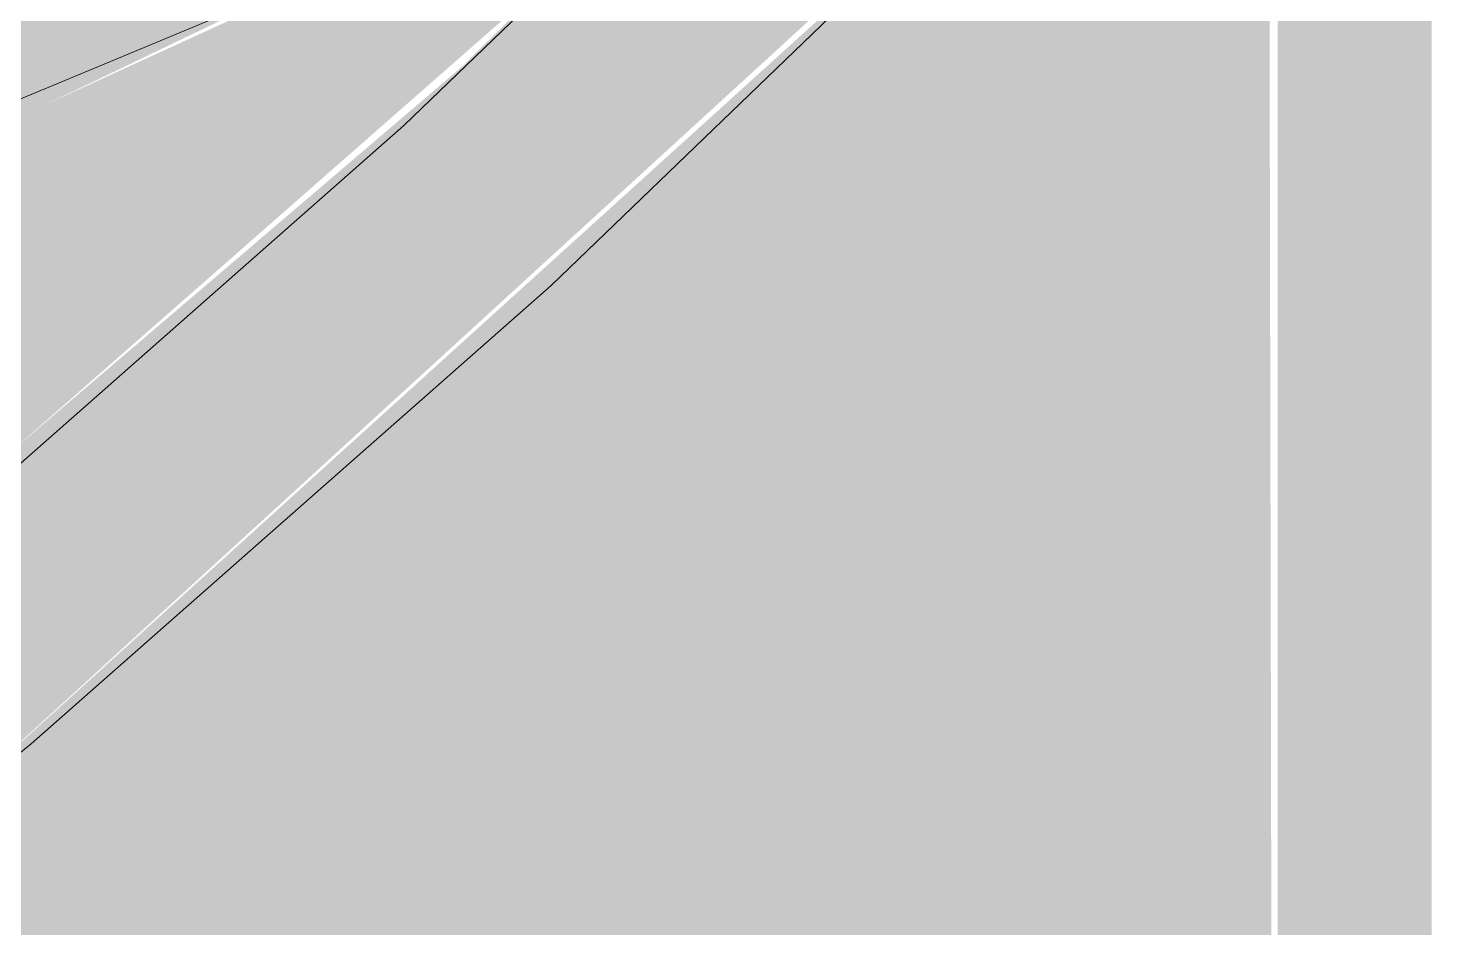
# Model space of a CAD drawing. Header units: millimetres. Extents: x -5097 to 2588, y -1580 to 5282.
# Drawn here: x -1595.13 to -1556.22, y 481.96 to 506.77 of the extents above; entities that cross this region are included whole.
import ezdxf

# ---------------------------------------------------------------- set-up
doc = ezdxf.new("R2010")
doc.units = ezdxf.units.MM
doc.layers.add('A_--------_E-', color=8, linetype='Continuous', lineweight=9)
doc.layers.add('M-_EQPT----_E', color=7, linetype='Continuous', lineweight=9)

# ---------------------------------------------------------------- blocks, each defined once
blk = doc.blocks.new('PNS-Filter column D1200 _180 Left feed 90-50_ - ASY PNS-Filter column D1200_iam-V10-В20 Аксонометрия')
at = {"layer": 'A_--------_E-'}
h = blk.add_hatch(color=254, dxfattribs=at)
h.paths.add_polyline_path([(-1560.725, 350.212), (-1560.664, 350.222), (-1560.664, 374.278), (-1571.142, 372.657), (-1560.992, 350.788)])
h.paths.add_polyline_path([(-1602.564, 357.011), (-1599.528, 358.356), (-1599.528, 359.172), (-1602.564, 357.827), (-1606.358, 358.116), (-1608.688, 359.823), (-1608.688, 359.052), (-1606.358, 357.299), (-1603.323, 357.069)])
h.paths.add_polyline_path([(-1626.347, 491.831), (-1604.011, 500.169), (-1582.755, 510.369), (-1572.59, 516.237), (-1561.184, 528.275), (-1581.096, 516.093), (-1600.246, 506.17), (-1621.605, 497.348), (-1626.347, 495.824), (-1626.347, 491.832)])
h.paths.add_polyline_path([(-1613.595, 511.901), (-1613.008, 512.221), (-1609.299, 514.919), (-1606.018, 519.87), (-1604.553, 524.514), (-1605.193, 528.708), (-1606.897, 528.523), (-1608.613, 527.324), (-1609.448, 523.283), (-1611.087, 519.87), (-1613.592, 511.91)])
h.paths.add_polyline_path([(-1608.778, 527.209), (-1608.613, 527.324), (-1608.444, 528.271)])
h.paths.add_polyline_path([(-1615.609, 515.314), (-1612.355, 518.249), (-1610.548, 521.585), (-1608.778, 527.209), (-1610.78, 525.81), (-1614.038, 521.197), (-1615.646, 515.7)])
h = blk.add_hatch(color=254, dxfattribs=at)
h.paths.add_polyline_path([(-1626.347, 340.06), (-1560.725, 350.212), (-1571.142, 372.657), (-1626.347, 364.117), (-1626.347, 340.956)])
h.paths.add_polyline_path([(-1602.564, 357.011), (-1606.781, 357.617), (-1608.688, 359.172), (-1608.529, 359.749), (-1606.358, 358.116), (-1602.564, 357.827), (-1599.528, 359.172), (-1599.528, 358.356), (-1601.913, 357.299)])
h.paths.add_polyline_path([(-1571.142, 372.657), (-1560.664, 374.278), (-1560.931, 382.237), (-1574.511, 379.916), (-1572.315, 375.185)])
h.paths.add_polyline_path([(-1626.347, 470.899), (-1605.939, 486.021), (-1579.136, 509.547), (-1572.841, 516.093), (-1587.535, 507.919), (-1608.841, 498.16), (-1626.347, 491.676), (-1626.347, 471.288)])
h.paths.add_polyline_path([(-1572.59, 516.237), (-1560.664, 523.347), (-1560.916, 528.379), (-1571.107, 517.753)])
h.paths.add_polyline_path([(-1610.69, 521.132), (-1609.432, 523.324), (-1609.131, 526.088), (-1610.548, 521.585)])
for color, points in [(10, [(-1559.319, 392.909), (-1556.421, 393.357), (-1556.421, 524.329), (-1559.319, 521.2), (-1559.319, 399.634)]), (254, [(-1560.664, 392.701), (-1559.319, 392.909), (-1559.319, 521.2), (-1560.664, 519.765), (-1560.664, 399.634)])]:
    blk.add_hatch(color=color, dxfattribs=at).paths.add_polyline_path(points)
h = blk.add_hatch(color=254, dxfattribs=at)
h.paths.add_polyline_path([(-1626.347, 333.228), (-1560.664, 343.389), (-1560.725, 350.212), (-1626.347, 340.06), (-1626.347, 333.305)])
h.paths.add_polyline_path([(-1626.347, 364.117), (-1571.142, 372.657), (-1574.606, 380.122), (-1626.347, 371.897), (-1626.347, 365.579)])
h.paths.add_polyline_path([(-1626.347, 379.252), (-1580.593, 386.33), (-1578.317, 386.157), (-1576.919, 385.106), (-1574.312, 380.167), (-1560.664, 382.278), (-1560.664, 392.701), (-1626.347, 382.54)])
h.paths.add_polyline_path([(-1626.347, 463.307), (-1598.328, 484.357), (-1566.974, 513.032), (-1560.664, 520.04), (-1560.916, 523.175), (-1564.704, 520.79), (-1572.732, 516.093), (-1583.121, 505.745), (-1609.986, 482.812), (-1626.347, 470.899), (-1626.347, 464.38)])
h = blk.add_hatch(color=254, dxfattribs=at)
h.paths.add_polyline_path([(-1626.347, 372.117), (-1574.627, 380.167), (-1576.919, 385.106), (-1578.317, 386.157), (-1581.712, 386.157), (-1626.347, 379.252), (-1626.347, 375.178)])
h.paths.add_polyline_path([(-1626.347, 382.54), (-1560.664, 392.701), (-1560.916, 519.497), (-1570.823, 509.279), (-1599.104, 483.654), (-1626.347, 463.307), (-1626.347, 389.959)])
for points in [[(-1490.922, 580.342, 0), (-1498.423, 572.945, 0), (-1540.975, 536.821, 0), (-1584.642, 509.279, 0), (-1627.936, 491.257, 0), (-1669.383, 483.368, 0), (-1707.572, 485.882, 0), (-1741.202, 498.711, 0)], [(-1551.339, 529.729, 0), (-1554.077, 526.538, 0), (-1567.041, 512.835, 0), (-1580.71, 499.668, 0), (-1595.048, 487.032, 0), (-1610.023, 474.92, 0), (-1625.604, 463.328, 0), (-1641.765, 452.25, 0), (-1658.478, 441.681, 0), (-1670.122, 434.797, 0)], [(-1571.506, 516.864, 0), (-1584.774, 504.082, 0), (-1598.918, 491.617, 0), (-1613.699, 479.662, 0), (-1629.09, 468.211, 0), (-1645.064, 457.261, 0), (-1661.593, 446.809, 0), (-1673.114, 439.998, 0)]]:
    blk.add_polyline3d(points, dxfattribs=at)
blk = doc.blocks.new('PNS-Filter column D1200 _180 Left feed 90-50_ - Standard-V11-В20 Аксонометрия')
blk.add_blockref('PNS-Filter column D1200 _180 Left feed 90-50_ - ASY PNS-Filter column D1200_iam-V10-В20 Аксонометрия', (0, 0))

msp = doc.modelspace()

# ---------------------------------------------------------------- block references
at = {"layer": 'M-_EQPT----_E'}
msp.add_blockref('PNS-Filter column D1200 _180 Left feed 90-50_ - Standard-V11-В20 Аксонометрия', (0, 0), dxfattribs=at)

doc.saveas('drawing.dxf')
